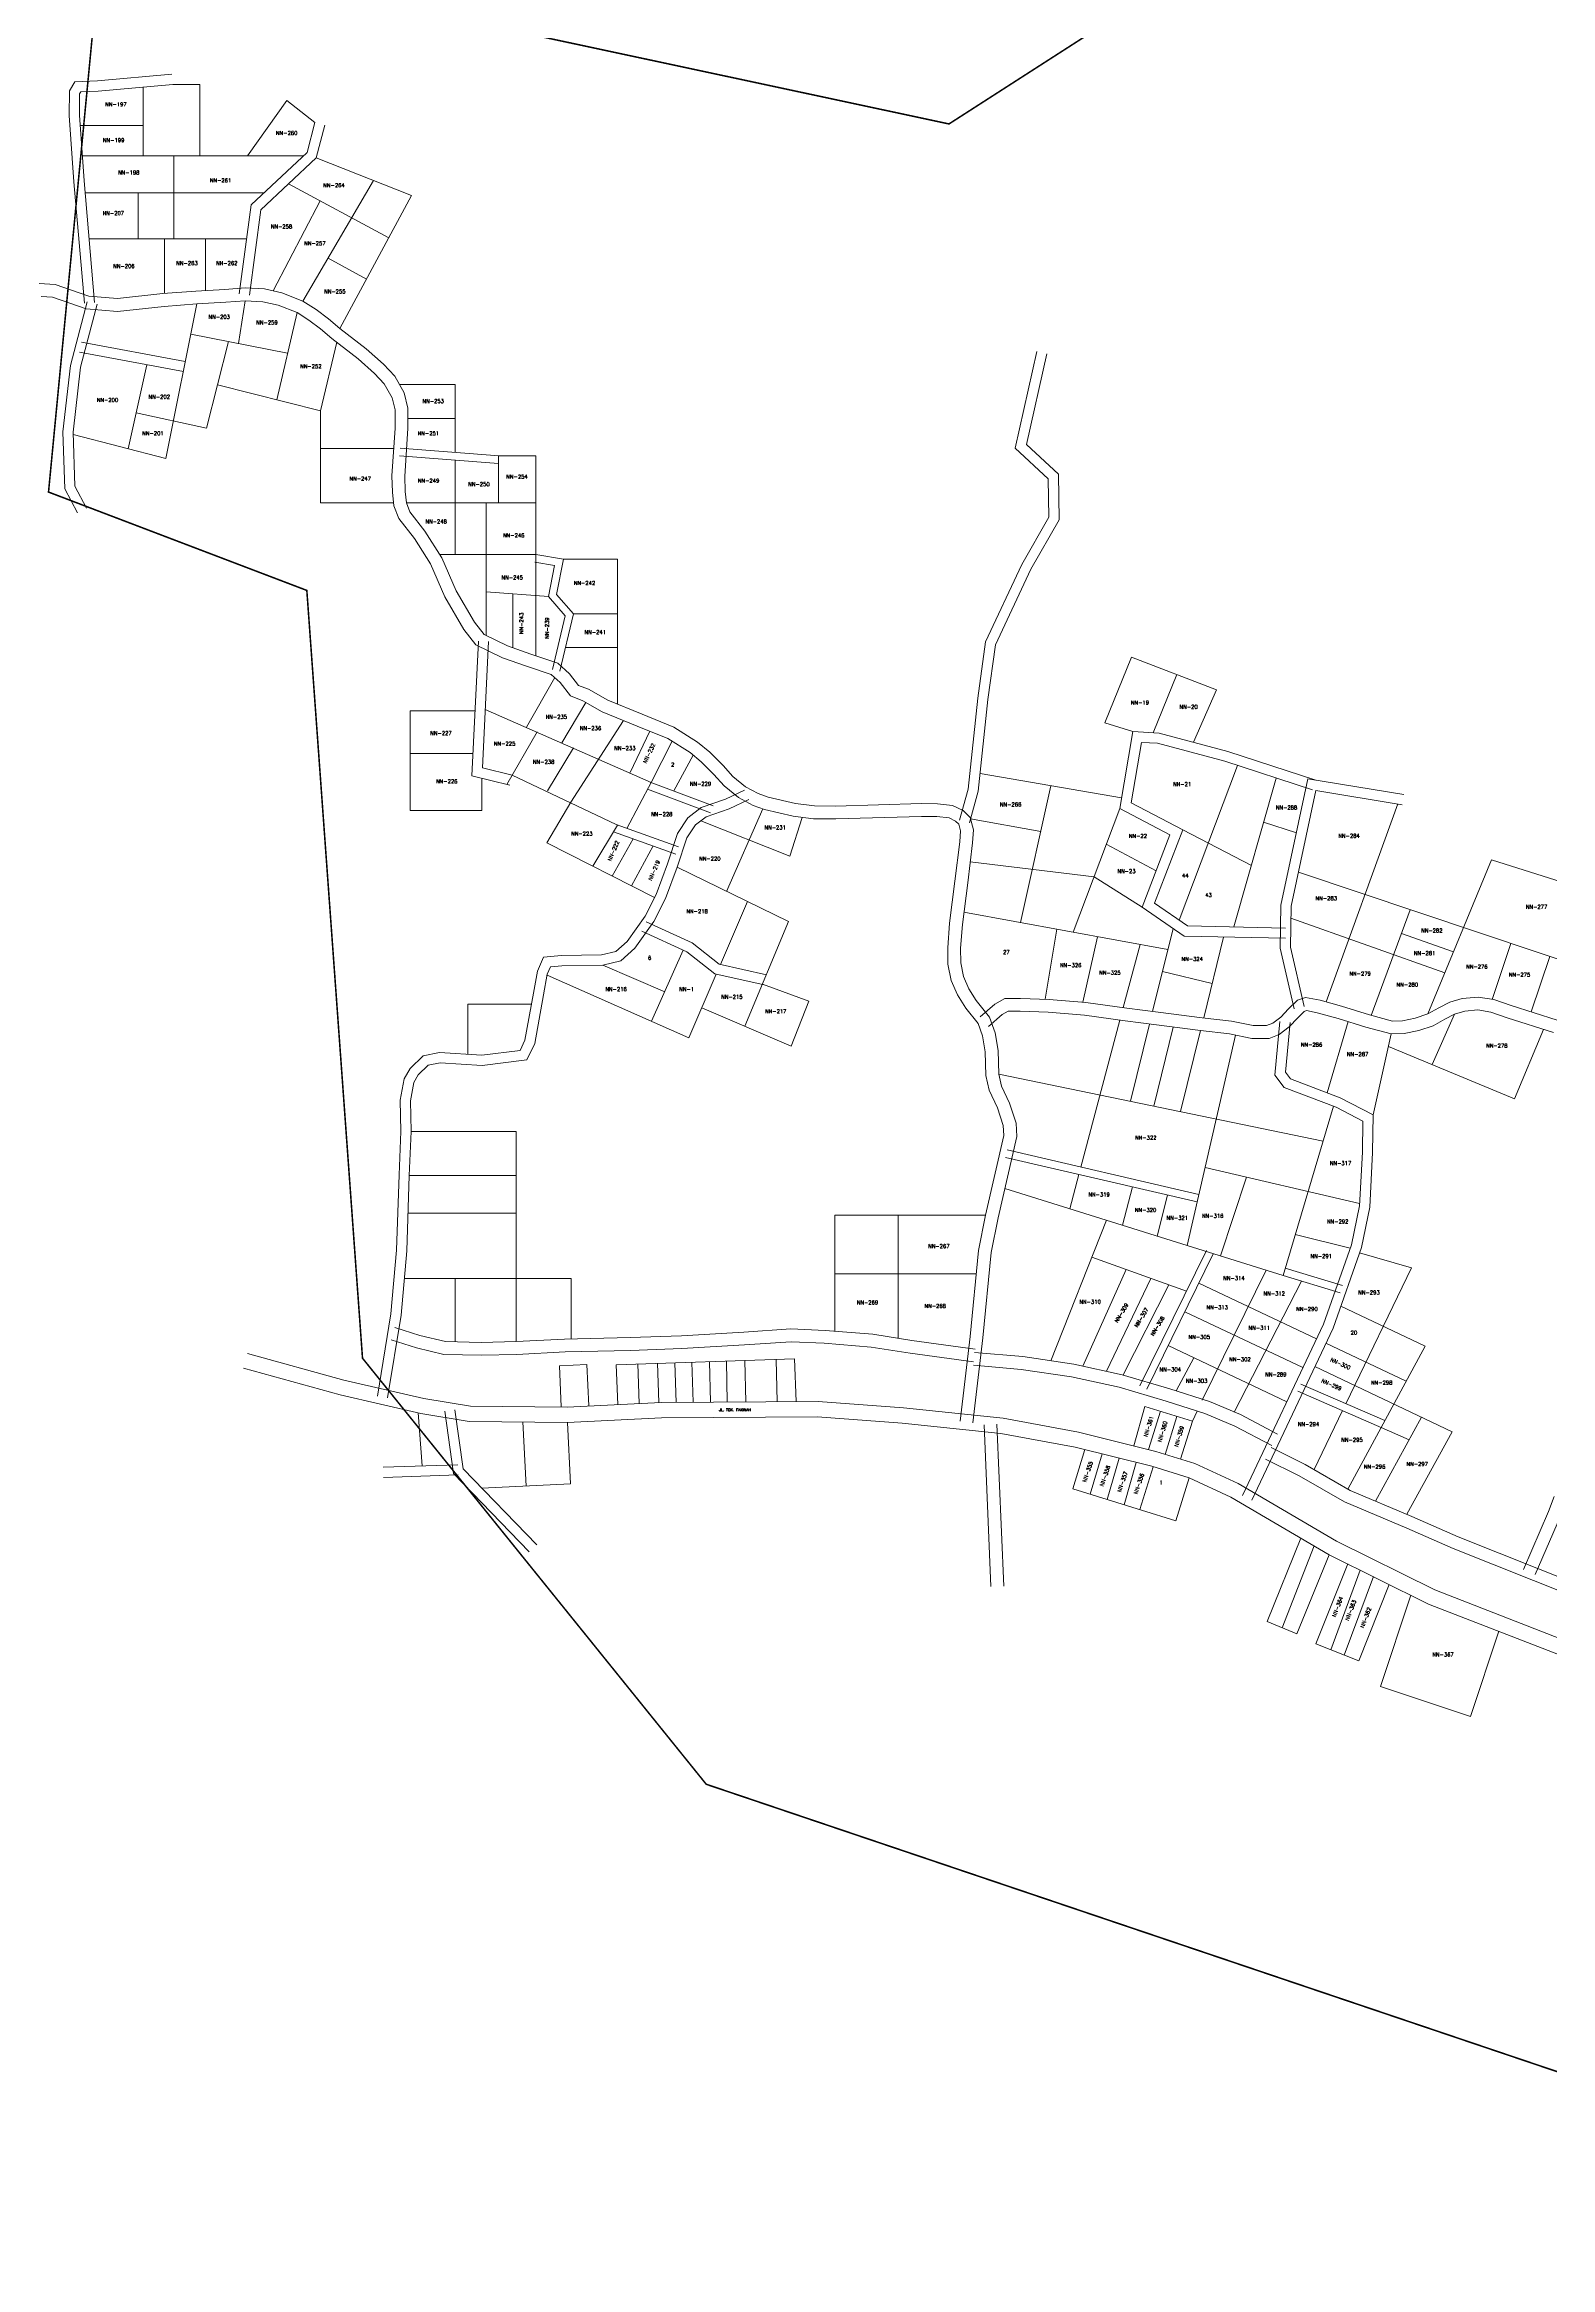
# Model space of a CAD drawing. Header units: millimetres. Extents: x 1060 to 24323, y -9832 to -6451.
# Drawn here: x 21762 to 22349, y -9149 to -8282 of the extents above; entities that cross this region are included whole.
import ezdxf
from ezdxf.enums import TextEntityAlignment as Align

# ---------------------------------------------------------------- set-up
doc = ezdxf.new("R2010")
doc.units = ezdxf.units.MM
doc.linetypes.add('HIDDEN', pattern=[9.525, 6.35, -3.175])
for name, color, linetype, lineweight in [('Basic Map', 105, 'Continuous', 15), ('Garis Jalan', 225, 'Continuous', 15), ('Home Number', 6, 'Continuous', 5), ('JALAN', 7, 'Continuous', 25)]:
    doc.layers.add(name, color=color, linetype=linetype, lineweight=lineweight)
doc.layers.add('BATAS', color=7, linetype='Continuous', plot=False)
doc.styles.get("Standard").update_dxf_attribs({"font": 'simplex.shx'})

msp = doc.modelspace()

# ---------------------------------------------------------------- linework, layer by layer
at = {"layer": 'Basic Map'}
for points in [[(21800.17, -8298.53), (21800.17, -8325.38)], [(21811.7, -8297.51), (21822.28, -8297.51)], [(21822.28, -8325.38), (21822.28, -8297.51)], [(21840.89, -8325.38), (21856.25, -8303.8)], [(21867.21, -8312.41), (21856.25, -8303.8)], [(21775.58, -8313.49), (21800.17, -8313.49)], [(21776.41, -8325.38), (21862.66, -8325.38)], [(21812.16, -8325.38), (21812.16, -8357.72)], [(21867.69, -8326.15), (21904.91, -8340.85)], [(21777.5, -8339.8), (21847.28, -8339.8)], [(21798.18, -8339.8), (21798.18, -8357.72)], [(21869.25, -8342.94), (21850.91, -8378.06)], [(21856.89, -8336.28), (21896.01, -8357.36)], [(21862.5, -8382.04), (21890.11, -8335)], [(21876.97, -8392.7), (21904.91, -8340.85)], [(21779.05, -8357.72), (21840.52, -8357.72)], [(21808.49, -8357.88), (21808.49, -8379.05)], [(21824.46, -8357.72), (21824.46, -8377.91)], [(21872.33, -8365.3), (21887.37, -8373.41)], [(21821.09, -8383.11), (21808.96, -8443.45)], [(21837.38, -8398.58), (21840.02, -8381.9)], [(21860.23, -8386.53), (21852.31, -8420.56)], [(21818.72, -8394.9), (21856.55, -8402.36)], [(21833.47, -8397.81), (21824.92, -8431.62)], [(21875.71, -8398.05), (21869.37, -8424.87)], [(21801.61, -8406.85), (21794.29, -8439.65)], [(21829.19, -8414.71), (21869.37, -8424.87)], [(21900.14, -8414.6), (21921.93, -8414.6)], [(21921.93, -8414.6), (21921.93, -8441.02)], [(21797.43, -8425.6), (21824.92, -8431.62)], [(21869.37, -8424.87), (21869.37, -8460.73)], [(21903.5, -8427.81), (21921.93, -8427.81)], [(21772.84, -8434.09), (21808.96, -8443.45)], [(21897.95, -8439.55), (21869.37, -8439.55)], [(21921.93, -8444.02), (21921.93, -8480.94)], [(21938.87, -8442.33), (21953.45, -8442.33)], [(21938.87, -8442.33), (21938.87, -8460.73)], [(21953.45, -8496.95), (21953.45, -8442.33)], [(21869.37, -8460.73), (21897.85, -8460.73)], [(21902.87, -8460.73), (21953.45, -8460.73)], [(21933.96, -8460.73), (21933.96, -8512.46)], [(21953.45, -8480.94), (21915.86, -8480.94)], [(21964.21, -8482.68), (21985.27, -8482.68)], [(21985.27, -8539.32), (21985.27, -8482.68)], [(21933.96, -8495.43), (21958.3, -8497.33)], [(21944.37, -8496.24), (21944.37, -8517.29)], [(21953.45, -8496.95), (21953.45, -8520.46)], [(21968.13, -8504.07), (21985.27, -8504.07)], [(21965.01, -8517.21), (21985.27, -8517.21)], [(22175.39, -8546.52), (22185.8, -8520.89)], [(22185.8, -8520.89), (22218.98, -8533.68)], [(21960.75, -8528.92), (21949.72, -8548.3)], [(22194.25, -8550.43), (22203.5, -8527.71)], [(22210.04, -8554.14), (22218.98, -8533.68)], [(21904.3, -8541.88), (21904.3, -8580.72)], [(21929.63, -8541.88), (21904.3, -8541.88)], [(21933.66, -8541.29), (21998.42, -8569.81)], [(21963.54, -8554.33), (21972.9, -8538.65)], [(21953.86, -8550.1), (21942.13, -8570.6)], [(21967.03, -8577.53), (21987.63, -8545.68)], [(21990.17, -8565.95), (21997.84, -8549.81)], [(22186.39, -8550), (22175.39, -8546.52)], [(21928.8, -8558.47), (21904.3, -8558.47)], [(21968.12, -8556.33), (21957.91, -8573.03)], [(21998.52, -8569.6), (22006.56, -8553.7)], [(22007.28, -8573.13), (22014.74, -8559.11)], [(21932.28, -8568.19), (21932.28, -8580.72)], [(21944.2, -8566.99), (21984.71, -8586.27)], [(22126.74, -8566.34), (22181.96, -8575.81)], [(22204.47, -8623.59), (22227.14, -8563.14)], [(22225.83, -8626.19), (22242.26, -8568.09)], [(21998.52, -8569.6), (21988.88, -8587.74)], [(22154.35, -8571.07), (22142.56, -8624.48)], [(21904.3, -8580.72), (21932.28, -8580.72)], [(21967.03, -8577.53), (21957.64, -8593.41)], [(22017.8, -8584.8), (22052.45, -8598.52)], [(22027.86, -8612.34), (22041.99, -8580.08)], [(22052.45, -8598.52), (22057.27, -8583.44)], [(22123.04, -8584.07), (22150.42, -8588.9)], [(22181.24, -8580), (22163.09, -8628.25)], [(22237.38, -8585.36), (22250.17, -8589.51)], [(22289.74, -8578.22), (22261.81, -8655.41)], [(21957.64, -8593.41), (21999.72, -8614.68)], [(21985.3, -8586.47), (21975.6, -8602.49)], [(21991.34, -8591.8), (21983.23, -8606.35)], [(21999.19, -8594.58), (21990.73, -8610.14)], [(22176.01, -8593.91), (22195.41, -8604.32)], [(22205.84, -8588.3), (22232.61, -8602.23)], [(22008.53, -8602.92), (22052.02, -8624.12)], [(22171.23, -8606.62), (22122.92, -8600.74)], [(22301.51, -8660.14), (22326.31, -8599.94)], [(22390.91, -8620.45), (22326.31, -8599.94)], [(22189.99, -8618.45), (22171.23, -8606.62)], [(22251, -8604.83), (22391.04, -8651.79)], [(22025.43, -8640.87), (22035.97, -8616.29)], [(22120.46, -8620.42), (22200.01, -8635.04)], [(22294.61, -8619.46), (22279.42, -8660.73)], [(22034.98, -8664.89), (22052.02, -8624.12)], [(22156.72, -8627.08), (22152.2, -8654.42)], [(22202.04, -8626.78), (22194.06, -8659.19)], [(22248.06, -8622.81), (22308.1, -8644.13)], [(22291.21, -8628.71), (22311.49, -8635.91)], [(21998.57, -8662.96), (22010.95, -8635.24)], [(22172.51, -8629.98), (22166.88, -8655.56)], [(22182.63, -8657.62), (22189.16, -8633.04)], [(22221.77, -8630.11), (22214, -8661.65)], [(22326.61, -8654.45), (22333.92, -8632.64)], [(22341.84, -8659.36), (22349.1, -8637.73)], [(21957.81, -8644.97), (22013.15, -8669.47)], [(21979.5, -8641.08), (22003.7, -8651.47)], [(22013.15, -8669.47), (22023.82, -8644.61)], [(22197.92, -8643.51), (22217.29, -8648.28)], [(22041.8, -8648.57), (22059.87, -8655.13)], [(22059.87, -8655.13), (22053.05, -8672.65)], [(21926.91, -8675.85), (21926.91, -8656.26)], [(21926.91, -8656.26), (21951.68, -8656.26)], [(22018.21, -8657.69), (22053.05, -8672.65)], [(22166.11, -8719.85), (22181.34, -8662.49)], [(22192.86, -8664.07), (22185.44, -8694.19)], [(22262.15, -8690.92), (22270.38, -8663.11)], [(22311.93, -8660.21), (22303.23, -8679.91)], [(22202.15, -8665.25), (22194.55, -8696.07)], [(22212.79, -8666.54), (22204.99, -8698.23)], [(22226.41, -8668.36), (22207.55, -8750.52)], [(22287.14, -8667.93), (22280.17, -8699.48)], [(22286.07, -8672.77), (22335.3, -8693.24)], [(22346.64, -8666.14), (22335.3, -8693.24)], [(22134.03, -8683.56), (22260.64, -8709.73)], [(22244.96, -8762.2), (22264.7, -8696.17)], [(21904.73, -8706), (21945.75, -8706)], [(21945.75, -8787.93), (21945.75, -8706)], [(21904, -8723.09), (21945.75, -8723.09)], [(22161.79, -8736.12), (22165.34, -8722.75)], [(22214.54, -8720.06), (22274.85, -8734.02)], [(22220.59, -8754.56), (22230.73, -8723.81)], [(22136.43, -8728.17), (22244.96, -8762.2)], [(22186.29, -8727.62), (22182.35, -8742.57)], [(22199.94, -8730.78), (22195.84, -8746.8)], [(21903.51, -8737.83), (21945.75, -8737.83)], [(22070.12, -8783.93), (22070.12, -8738.63)], [(22128.89, -8738.63), (22070.12, -8738.63)], [(22094.79, -8738.63), (22094.79, -8786.65)], [(22176.05, -8740.6), (22154.34, -8795.41)], [(22249.77, -8746.12), (22271.22, -8751.51)], [(22207.25, -8768.24), (22170.34, -8755.01)], [(22295.09, -8759.18), (22269.51, -8812.19)], [(22274.82, -8753.34), (22295.09, -8759.18)], [(21902.09, -8763.29), (21967.17, -8763.29)], [(21921.94, -8788.04), (21921.94, -8763.29)], [(21967.17, -8786.9), (21967.17, -8763.29)], [(22070.12, -8761.57), (22125.24, -8761.57)], [(22183.75, -8759.82), (22166.86, -8797.49)], [(22193.41, -8763.28), (22176.03, -8799.5)], [(22200.43, -8765.79), (22182.58, -8800.97)], [(22212.1, -8765.18), (22258.06, -8786.86)], [(22213.38, -8810.75), (22238.37, -8760.14)], [(22252.16, -8764.37), (22225.92, -8815.43)], [(22206.61, -8776.36), (22252.75, -8798.12)], [(22267.49, -8774.08), (22300.39, -8789.7)], [(22200.14, -8789.53), (22246.5, -8811.39)], [(22210.16, -8794.25), (22203.21, -8807.14)], [(22261.68, -8788.58), (22292.98, -8803.44)], [(22300.39, -8789.7), (22270.28, -8845.48)], [(21963.34, -8813.45), (21962.64, -8797.37), (21973.32, -8796.91), (21974.09, -8813.07)], [(21985.41, -8812.53), (21984.71, -8796.96), (22054.38, -8794.66), (22054.93, -8811.37)], [(21993.26, -8796.68), (21993.76, -8812.13)], [(22000.86, -8796.43), (22001.4, -8811.77)], [(22007.68, -8796.2), (22008.16, -8811.69)], [(22014.26, -8795.98), (22014.8, -8811.64)], [(22021.18, -8795.75), (22021.6, -8811.6)], [(22027.75, -8795.54), (22028.05, -8811.55)], [(22034.95, -8795.3), (22035.29, -8811.5)], [(22047.19, -8794.89), (22047.6, -8811.42)], [(22257.36, -8797.73), (22310.95, -8823.17)], [(21907.45, -8815.81), (21909.07, -8836.46)], [(21965.76, -8819.48), (21966.9, -8843.51), (21932.37, -8845.15)], [(21949.64, -8844.33), (21948.31, -8819.31)], [(22186.71, -8828.68), (22191.1, -8813.29), (22209.59, -8819), (22204.97, -8833.82)], [(22197.15, -8815.16), (22192.47, -8830.11)], [(22203.55, -8817.13), (22198.94, -8831.94)], [(22211.41, -8815.04), (22209.59, -8819)], [(22268.21, -8814.89), (22257.1, -8837.91)], [(22298.99, -8817.49), (22281.02, -8850.16)], [(22283.25, -8821.45), (22294.19, -8826.22)], [(22310.95, -8823.17), (22293.25, -8855.34)], [(22208.35, -8841.16), (22203.17, -8857.87), (22162.88, -8845.37), (22167.61, -8830.11)], [(22169.65, -8847.47), (22174.35, -8831.78)], [(22176.39, -8849.56), (22181.03, -8833.45)], [(22183.03, -8851.62), (22187.65, -8835.09)], [(22189.03, -8853.48), (22194.24, -8836.77)], [(22262.97, -8871.1), (22250.37, -8901.94), (22238.77, -8897.2), (22251.93, -8864.64)], [(22244.57, -8899.57), (22257.1, -8867.66)], [(22286.36, -8882.69), (22274.51, -8912.5), (22257.82, -8905.86), (22270.22, -8874.69)], [(22263.56, -8908.15), (22275.07, -8877.1)], [(22268.84, -8910.24), (22280.25, -8879.66)], [(22329.16, -8900.98), (22318.11, -8934.24), (22282.95, -8922.57), (22294.8, -8886.88)]]:
    msp.add_lwpolyline(points, dxfattribs=at)
at = {"layer": 'BATAS', "color": 1, "linetype": 'HIDDEN', "const_width": 0.6}
msp.add_lwpolyline([(22292.53, -8198.57), (22114.62, -8312.91), (21783.81, -8242.14), (21763.23, -8456.52), (21864.03, -8494.9), (21885.76, -8794.44), (22019.89, -8960.65), (22577.35, -9148.88), (22791.83, -9088.05), (22941.27, -9045.62), (23033.41, -8858.9), (22992.02, -8661.63), (22855.33, -8604.69), (22859.96, -8530.8), (22853.97, -8407.03), (22853.49, -8336.07), (22863.2, -8278.65)], dxfattribs=at)
at = {"layer": 'Garis Jalan'}
for p, q in [((21771.37, -8300.01), (21773.54, -8296.53)), ((21773.54, -8296.53), (21782.33, -8296.09)), ((21782.33, -8296.09), (21811.35, -8293.52)), ((21782.61, -8300.08), (21811.7, -8297.51)), ((21771.31, -8309.64), (21771.37, -8300.01)), ((21775.31, -8309.52), (21775.36, -8301.17)), ((21775.36, -8301.17), (21775.83, -8300.42)), ((21775.83, -8300.42), (21782.61, -8300.08)), ((21773.1, -8335.44), (21771.31, -8309.64)), ((21777.09, -8335.13), (21775.31, -8309.52)), ((21864.12, -8324.01), (21867.21, -8312.41)), ((21867.69, -8326.15), (21871.07, -8313.44)), ((21842.31, -8344.47), (21864.12, -8324.01)), ((21846.08, -8346.41), (21867.69, -8326.15)), ((21777.22, -8382.86), (21773.1, -8335.44)), ((21781.2, -8382.51), (21777.09, -8335.13)), ((21837.64, -8379.16), (21842.31, -8344.47)), ((21841.6, -8379.69), (21846.08, -8346.41)), ((21765.77, -8375.6), (21759.55, -8375.21)), ((21778.99, -8380.16), (21765.77, -8375.6)), ((21832.05, -8377.49), (21820.76, -8378.12)), ((21839.96, -8376.89), (21832.05, -8377.49)), ((21847.55, -8377.28), (21839.96, -8376.89)), ((21854.27, -8378.83), (21847.55, -8377.28)), ((21764.78, -8380.55), (21760.37, -8380.27)), ((21777.96, -8385.1), (21764.78, -8380.55)), ((21778.34, -8382.26), (21771.75, -8407.11)), ((21782.21, -8383.28), (21775.69, -8407.85)), ((21790.17, -8386.06), (21777.96, -8385.1)), ((21790.09, -8381.03), (21778.99, -8380.16)), ((21807.9, -8379.09), (21790.09, -8381.03)), ((21808.36, -8384.07), (21790.17, -8386.06)), ((21820.76, -8378.12), (21807.9, -8379.09)), ((21821.09, -8383.11), (21808.36, -8384.07)), ((21832.38, -8382.48), (21821.09, -8383.11)), ((21840.02, -8381.9), (21832.38, -8382.48)), ((21846.86, -8382.25), (21840.02, -8381.9)), ((21852.79, -8383.62), (21846.86, -8382.25)), ((21860.23, -8386.53), (21852.79, -8383.62)), ((21862.5, -8382.04), (21854.27, -8378.83)), ((21864.87, -8389.47), (21860.23, -8386.53)), ((21867.69, -8385.34), (21862.5, -8382.04)), ((21872.54, -8388.9), (21867.69, -8385.34)), ((21869.42, -8392.81), (21864.87, -8389.47)), ((21873.81, -8396.58), (21869.42, -8392.81)), ((21876.97, -8392.7), (21872.54, -8388.9)), ((21887.24, -8400.66), (21876.97, -8392.7)), ((21775.34, -8401.93), (21815.84, -8409.51)), ((21776.08, -8398), (21816.57, -8405.58)), ((21884.03, -8404.5), (21873.81, -8396.58)), ((21893.94, -8406.68), (21887.24, -8400.66)), ((22140.48, -8439.38), (22148.95, -8401.73)), ((22144.88, -8438.02), (22152.85, -8402.61)), ((21771.75, -8407.11), (21768.8, -8433.04)), ((21775.69, -8407.85), (21772.81, -8433.2)), ((21890.44, -8410.25), (21884.03, -8404.5)), ((21894.26, -8414.32), (21890.44, -8410.25)), ((21898.33, -8411.35), (21893.94, -8406.68)), ((21901.95, -8417.85), (21898.33, -8411.35)), ((21897.27, -8419.73), (21894.26, -8414.32)), ((21898.5, -8424.47), (21897.27, -8419.73)), ((21903.5, -8423.83), (21901.95, -8417.85)), ((21898.5, -8431.61), (21898.5, -8424.47)), ((21903.5, -8431.78), (21903.5, -8423.83)), ((21768.8, -8433.04), (21769.58, -8455.31)), ((21772.81, -8433.2), (21773.54, -8454.25)), ((21897.21, -8450.23), (21898.5, -8431.61)), ((21902.22, -8450.31), (21903.5, -8431.78)), ((22157.32, -8449.54), (22144.88, -8438.02)), ((21900.25, -8442.35), (21938.87, -8445.34)), ((21900.48, -8439.36), (21939.1, -8442.34)), ((22153.35, -8451.32), (22140.48, -8439.38)), ((21769.58, -8455.31), (21774.54, -8464.66)), ((21773.54, -8454.25), (21778.07, -8462.79)), ((21897.47, -8456.61), (21897.21, -8450.23)), ((21902.46, -8456.28), (21902.22, -8450.31)), ((22153.61, -8466.38), (22153.35, -8451.32)), ((22157.63, -8467.42), (22157.32, -8449.54)), ((21897.96, -8461.89), (21897.47, -8456.61)), ((21899.87, -8466.8), (21897.96, -8461.89)), ((21902.87, -8460.73), (21902.46, -8456.28)), ((21904.26, -8464.3), (21902.87, -8460.73)), ((21910.14, -8471.81), (21904.26, -8464.3)), ((21906.05, -8474.69), (21899.87, -8466.8)), ((21916.67, -8482.24), (21910.14, -8471.81)), ((22142.98, -8484.81), (22153.61, -8466.38)), ((22146.53, -8486.66), (22157.63, -8467.42)), ((21912.24, -8484.58), (21906.05, -8474.69)), ((21964.21, -8482.68), (21953.45, -8480.94)), ((21917.86, -8497.39), (21912.24, -8484.58)), ((21922.32, -8495.11), (21916.67, -8482.24)), ((21960.67, -8485.15), (21952.97, -8483.9)), ((21958.3, -8497.33), (21960.67, -8485.15)), ((21961.52, -8496.46), (21964.21, -8482.68)), ((22128.89, -8514.93), (22142.98, -8484.81)), ((22132.77, -8516.08), (22146.53, -8486.66)), ((21925.3, -8510.11), (21917.86, -8497.39)), ((21929.44, -8507.3), (21922.32, -8495.11)), ((21964.86, -8504.87), (21958.3, -8497.33)), ((21968.13, -8504.07), (21961.52, -8496.46)), ((21933.18, -8512.08), (21929.44, -8507.3)), ((21959.89, -8525.75), (21964.86, -8504.87)), ((21962.81, -8526.45), (21968.13, -8504.07)), ((21929.95, -8516.07), (21925.3, -8510.11)), ((21930.98, -8514.67), (21928.37, -8567.23)), ((21940.38, -8521.19), (21929.95, -8516.07)), ((21934.98, -8514.87), (21932.53, -8564.13)), ((21942.32, -8516.57), (21933.18, -8512.08)), ((21951.42, -8519.78), (21942.32, -8516.57)), ((22125.84, -8536.99), (22128.89, -8514.93)), ((22129.81, -8537.47), (22132.77, -8516.08)), ((21949.8, -8524.51), (21940.38, -8521.19)), ((21959.44, -8527.74), (21949.8, -8524.51)), ((21962.01, -8523.33), (21951.42, -8519.78)), ((21966.54, -8527.41), (21962.01, -8523.33)), ((21962.86, -8530.83), (21959.44, -8527.74)), ((21966.93, -8536.08), (21962.86, -8530.83)), ((21970.05, -8531.94), (21966.54, -8527.41)), ((21973.91, -8533.48), (21970.05, -8531.94)), ((21981.46, -8537.77), (21973.91, -8533.48)), ((21971.74, -8537.99), (21966.93, -8536.08)), ((21979.28, -8542.28), (21971.74, -8537.99)), ((21992.99, -8547.86), (21979.28, -8542.28)), ((21994.87, -8543.22), (21981.46, -8537.77)), ((22122.06, -8572.49), (22125.84, -8536.99)), ((22126, -8573.23), (22129.81, -8537.47)), ((22004.96, -8552.68), (21992.99, -8547.86)), ((22007.26, -8548.22), (21994.87, -8543.22)), ((22016.52, -8554.1), (22007.26, -8548.22)), ((22186.39, -8550), (22181.24, -8580)), ((22196.62, -8550.56), (22186.39, -8550)), ((22223.46, -8557.73), (22196.62, -8550.56)), ((22013.58, -8558.16), (22004.96, -8552.68)), ((22017.9, -8561.71), (22013.58, -8558.16)), ((22021.26, -8558), (22016.52, -8554.1)), ((22026.49, -8563.23), (22021.26, -8558)), ((22189.73, -8554.19), (22185.68, -8577.8)), ((22195.98, -8554.53), (22189.73, -8554.19)), ((22222.32, -8561.56), (22195.98, -8554.53)), ((22257.71, -8568.94), (22223.46, -8557.73)), ((21928.37, -8567.23), (21943.25, -8570.87)), ((21932.53, -8564.13), (21944.2, -8566.99)), ((22022.86, -8566.66), (22017.9, -8561.71)), ((22026.87, -8571.16), (22022.86, -8566.66)), ((22030.33, -8567.54), (22026.49, -8563.23)), ((22035.23, -8571.54), (22030.33, -8567.54)), ((22256.46, -8572.74), (22222.32, -8561.56)), ((22244.17, -8617.68), (22254.67, -8568.41)), ((22254.67, -8568.41), (22292.09, -8574.55)), ((22021.58, -8581.7), (21996.99, -8572.48)), ((22022.64, -8578.9), (21998.05, -8569.67)), ((22017.97, -8579.62), (22027.37, -8576.36)), ((22032.46, -8575.72), (22026.87, -8571.16)), ((22027.37, -8576.36), (22034.84, -8572.81)), ((22028.89, -8580.06), (22036.56, -8576.42)), ((22038.21, -8578.78), (22032.46, -8575.72)), ((22040.21, -8574.18), (22035.23, -8571.54)), ((22044.08, -8575.51), (22040.21, -8574.18)), ((22054.66, -8578.09), (22044.08, -8575.51)), ((22118.78, -8584.5), (22122.06, -8572.49)), ((22122.64, -8585.55), (22126, -8573.23)), ((22248.16, -8618.14), (22257.79, -8572.98)), ((22257.79, -8572.98), (22291.44, -8578.5)), ((22008.64, -8589.7), (22012.75, -8583.63)), ((22012.75, -8583.63), (22017.97, -8579.62)), ((22015.7, -8586.41), (22019.89, -8583.19)), ((22019.89, -8583.19), (22028.89, -8580.06)), ((22042.67, -8580.31), (22038.21, -8578.78)), ((22053.76, -8583.02), (22042.67, -8580.31)), ((22061.8, -8583.98), (22053.76, -8583.02)), ((22062.11, -8578.98), (22054.66, -8578.09)), ((22070.45, -8584.02), (22061.8, -8583.98)), ((22070.39, -8579.02), (22062.11, -8578.98)), ((22103.85, -8578.04), (22070.39, -8579.02)), ((22103.89, -8583.04), (22070.45, -8584.02)), ((22110.16, -8578.11), (22103.85, -8578.04)), ((22109.84, -8583.11), (22103.89, -8583.04)), ((22114.63, -8583.67), (22109.84, -8583.11)), ((22116.01, -8578.8), (22110.16, -8578.11)), ((22117.19, -8584.86), (22114.63, -8583.67)), ((22120.11, -8580.71), (22116.01, -8578.8)), ((22118.41, -8586.1), (22117.19, -8584.86)), ((22119.12, -8588.74), (22118.41, -8586.1)), ((22122.89, -8583.52), (22120.11, -8580.71)), ((22124.17, -8588.24), (22122.89, -8583.52)), ((22181.24, -8580), (22200.83, -8590.2)), ((22185.68, -8577.8), (22205.84, -8588.3)), ((22008.08, -8597.73), (21983.71, -8589.09)), ((22009.08, -8594.9), (21984.71, -8586.27)), ((22004.76, -8601.6), (22008.64, -8589.7)), ((22008.53, -8602.92), (22012.27, -8591.48)), ((22012.27, -8591.48), (22015.7, -8586.41)), ((22116.96, -8608.36), (22118.83, -8592.95)), ((22118.83, -8592.95), (22119.12, -8588.74)), ((22121.92, -8608.98), (22123.81, -8593.42)), ((22123.81, -8593.42), (22124.17, -8588.24)), ((22200.83, -8590.2), (22189.99, -8618.45)), ((22205.84, -8588.3), (22194.85, -8616.95)), ((22000.31, -8613.51), (22004.76, -8601.6)), ((22003.98, -8615.11), (22008.53, -8602.92)), ((22114.86, -8624.74), (22116.96, -8608.36)), ((22119.84, -8625.24), (22121.92, -8608.98)), ((21996.03, -8621.98), (22000.31, -8613.51)), ((21999.46, -8624.05), (22003.98, -8615.11)), ((22189.99, -8618.45), (22206.38, -8629.78)), ((22194.85, -8616.95), (22207.67, -8625.81)), ((22243.82, -8634.44), (22244.17, -8617.68)), ((22247.83, -8634.03), (22248.16, -8618.14)), ((21989.03, -8631.81), (21996.03, -8621.98)), ((21992.02, -8634.51), (21999.46, -8624.05)), ((21994.81, -8627.78), (22012.32, -8635.88)), ((21996.49, -8624.15), (22014.43, -8632.44)), ((22114.15, -8634.32), (22114.86, -8624.74)), ((22119.16, -8634.48), (22119.84, -8625.24)), ((22207.67, -8625.81), (22245.98, -8626.61)), ((21954.01, -8643.5), (21956.38, -8638.01)), ((21956.38, -8638.01), (21963.36, -8637.31)), ((21963.36, -8637.31), (21979, -8637.09)), ((21979, -8637.09), (21984.6, -8635.73)), ((21984.6, -8635.73), (21989.03, -8631.81)), ((21986.51, -8639.38), (21992.02, -8634.51)), ((22012.32, -8635.88), (22023.19, -8644.47)), ((22014.43, -8632.44), (22024.95, -8640.76)), ((22114.22, -8640.66), (22114.15, -8634.32)), ((22119.22, -8640.15), (22119.16, -8634.48)), ((22206.38, -8629.78), (22245.9, -8630.61)), ((22249.28, -8658.07), (22243.82, -8634.44)), ((22253.18, -8657.16), (22247.83, -8634.03)), ((21952.44, -8651.99), (21954.01, -8643.5)), ((21956.38, -8652.71), (21957.86, -8644.67)), ((21957.86, -8644.67), (21959.12, -8641.76)), ((21959.12, -8641.76), (21963.59, -8641.31)), ((21963.59, -8641.31), (21979.5, -8641.08)), ((21979.5, -8641.08), (21986.51, -8639.38)), ((22023.19, -8644.47), (22042.5, -8648.73)), ((22024.95, -8640.76), (22043.37, -8644.82)), ((22115.45, -8647.03), (22114.22, -8640.66)), ((22120.26, -8645.54), (22119.22, -8640.15)), ((22122.34, -8650.35), (22120.26, -8645.54)), ((21949.15, -8670.38), (21952.44, -8651.99)), ((21953, -8671.61), (21956.38, -8652.71)), ((22117.92, -8652.71), (22115.45, -8647.03)), ((22121.22, -8657.85), (22117.92, -8652.71)), ((22125.28, -8654.92), (22122.34, -8650.35)), ((22130.45, -8661.32), (22125.28, -8654.92)), ((22132.48, -8656.26), (22136.47, -8654.06)), ((22136.47, -8654.06), (22142.52, -8654.06)), ((22142.52, -8654.06), (22153.66, -8654.47)), ((22153.66, -8654.47), (22168.06, -8655.65)), ((22247.12, -8658.15), (22250.57, -8654.76)), ((22250.57, -8654.76), (22253.74, -8653.68)), ((22253.74, -8653.68), (22259.46, -8654.78)), ((22259.46, -8654.78), (22267.84, -8657.04)), ((22305.77, -8657.74), (22310.08, -8655.54)), ((22310.08, -8655.54), (22314.92, -8654.15)), ((22314.92, -8654.15), (22321.1, -8653.54)), ((22321.1, -8653.54), (22327.22, -8654.55)), ((22327.22, -8654.55), (22334.04, -8656.87)), ((22126.02, -8663.8), (22121.22, -8657.85)), ((22127.75, -8668.72), (22126.02, -8663.8)), ((22126.78, -8661.2), (22132.48, -8656.26)), ((22130.05, -8664.97), (22135.35, -8660.38)), ((22132.62, -8667.48), (22130.45, -8661.32)), ((22135.35, -8660.38), (22137.75, -8659.06)), ((22137.75, -8659.06), (22142.43, -8659.06)), ((22142.43, -8659.06), (22153.36, -8659.47)), ((22153.36, -8659.47), (22167.52, -8660.63)), ((22167.52, -8660.63), (22183.39, -8662.77)), ((22168.06, -8655.65), (22184.06, -8657.82)), ((22183.39, -8662.77), (22195.56, -8664.44)), ((22184.06, -8657.82), (22196.21, -8659.49)), ((22196.21, -8659.49), (22213.39, -8661.58)), ((22213.39, -8661.58), (22224.92, -8662.95)), ((22224.92, -8662.95), (22233.33, -8664.67)), ((22238.57, -8664.67), (22241, -8663.74)), ((22241, -8663.74), (22244.05, -8661.44)), ((22243.75, -8663.11), (22241.81, -8683.98)), ((22244.05, -8661.44), (22247.12, -8658.15)), ((22247.73, -8663.48), (22245.93, -8682.83)), ((22247.41, -8665.17), (22250.71, -8661.64)), ((22250.71, -8661.64), (22253.26, -8659.12)), ((22253.26, -8659.12), (22254.1, -8658.84)), ((22254.1, -8658.84), (22258.33, -8659.65)), ((22258.33, -8659.65), (22266.42, -8661.84)), ((22266.42, -8661.84), (22277.26, -8665.33)), ((22267.84, -8657.04), (22278.66, -8660.53)), ((22278.66, -8660.53), (22287.73, -8662.91)), ((22287.73, -8662.91), (22291.62, -8662.83)), ((22291.62, -8662.83), (22296.58, -8661.81)), ((22296.58, -8661.81), (22301.51, -8660.14)), ((22301.51, -8660.14), (22305.77, -8657.74)), ((22303.56, -8664.72), (22308.14, -8662.15)), ((22308.14, -8662.15), (22311.93, -8660.21)), ((22311.93, -8660.21), (22315.86, -8659.08)), ((22315.86, -8659.08), (22320.94, -8658.58)), ((22320.94, -8658.58), (22326, -8659.42)), ((22326, -8659.42), (22332.48, -8661.62)), ((22332.48, -8661.62), (22350.45, -8667.36)), ((22334.04, -8656.87), (22351.99, -8662.6)), ((21947.26, -8674.38), (21949.15, -8670.38)), ((21949.93, -8678.09), (21953, -8671.61)), ((22128.77, -8674.93), (22127.75, -8668.72)), ((22133.76, -8674.45), (22132.62, -8667.48)), ((22195.56, -8664.44), (22212.79, -8666.54)), ((22212.79, -8666.54), (22224.12, -8667.89)), ((22224.12, -8667.89), (22232.83, -8669.67)), ((22232.83, -8669.67), (22239.51, -8669.67)), ((22233.33, -8664.67), (22238.57, -8664.67)), ((22239.51, -8669.67), (22243.45, -8668.15)), ((22243.45, -8668.15), (22247.41, -8665.17)), ((22277.26, -8665.33), (22287.14, -8667.93)), ((22287.14, -8667.93), (22292.18, -8667.82)), ((22292.18, -8667.82), (22297.9, -8666.64)), ((22297.9, -8666.64), (22303.56, -8664.72)), ((21901.96, -8685.38), (21904.35, -8681.42)), ((21904.35, -8681.42), (21909.41, -8676.45)), ((21907.51, -8683.92), (21911.37, -8680.14)), ((21909.41, -8676.45), (21915.82, -8675.16)), ((21911.37, -8680.14), (21916.1, -8679.18)), ((21915.82, -8675.16), (21932.27, -8676.18)), ((21916.1, -8679.18), (21932.39, -8680.2)), ((21932.27, -8676.18), (21947.26, -8674.38)), ((21932.39, -8680.2), (21949.93, -8678.09)), ((22129.04, -8684.2), (22128.77, -8674.93)), ((22134.03, -8683.56), (22133.76, -8674.45)), ((21900.43, -8693.72), (21901.96, -8685.38)), ((21904.44, -8694.03), (21905.76, -8686.82)), ((21905.76, -8686.82), (21907.51, -8683.92)), ((22130.34, -8689.86), (22129.04, -8684.2)), ((22133.51, -8696.75), (22130.34, -8689.86)), ((22135.1, -8688.24), (22134.03, -8683.56)), ((22138.17, -8694.91), (22135.1, -8688.24)), ((22241.81, -8683.98), (22245.37, -8688.81)), ((22245.37, -8688.81), (22265.67, -8696.54)), ((22245.93, -8682.83), (22247.89, -8685.49)), ((22247.89, -8685.49), (22267.3, -8692.88)), ((21900.73, -8705.96), (21900.43, -8693.72)), ((21904.73, -8706), (21904.44, -8694.03)), ((22135.82, -8703.65), (22133.51, -8696.75)), ((22140.77, -8702.68), (22138.17, -8694.91)), ((22265.67, -8696.54), (22276.13, -8701.9)), ((22267.3, -8692.88), (22280.17, -8699.48)), ((21900.01, -8722.93), (21900.73, -8705.96)), ((21904, -8723.09), (21904.73, -8706)), ((22128.89, -8738.63), (22136.07, -8707.55)), ((22136.07, -8707.55), (22135.82, -8703.65)), ((22141.1, -8707.97), (22140.77, -8702.68)), ((22276.13, -8701.9), (22275.92, -8714.09)), ((22280.17, -8699.48), (22279.92, -8714.23)), ((22133.78, -8739.68), (22141.1, -8707.97)), ((22136.66, -8716.1), (22211.47, -8733.46)), ((22137.33, -8713.17), (22212.15, -8730.54)), ((22275.92, -8714.09), (22274.8, -8734.96)), ((22279.92, -8714.23), (22278.78, -8735.47)), ((21899.03, -8752.34), (21900.01, -8722.93)), ((21903.02, -8752.58), (21904, -8723.09)), ((22126.13, -8752.43), (22128.89, -8738.63)), ((22131.08, -8753.16), (22133.78, -8739.68)), ((22274.8, -8734.96), (22271.69, -8750.18)), ((22278.78, -8735.47), (22275.55, -8751.25)), ((22271.69, -8750.18), (22260.76, -8781.13)), ((21896.87, -8777.13), (21899.03, -8752.34)), ((21900.84, -8777.62), (21903.02, -8752.58)), ((22122.88, -8785.97), (22126.13, -8752.43)), ((22127.85, -8786.51), (22131.08, -8753.16)), ((22189.08, -8805.24), (22215.06, -8752.35)), ((22191.77, -8806.56), (22217.75, -8753.67)), ((22268.14, -8766.03), (22245.82, -8759.33)), ((22275.55, -8751.25), (22264.47, -8782.66)), ((22267.28, -8768.91), (22244.96, -8762.2)), ((21891.61, -8809.2), (21896.87, -8777.13)), ((21895.56, -8809.85), (21900.84, -8777.62)), ((21908.15, -8785.57), (21898.37, -8782.51)), ((21918.13, -8787.96), (21908.15, -8785.57)), ((22034.55, -8784.27), (22010.2, -8785.69)), ((22052.94, -8783.03), (22034.55, -8784.27)), ((22066.28, -8783.63), (22052.94, -8783.03)), ((22084.87, -8785.11), (22066.28, -8783.63)), ((22100.14, -8787.48), (22084.87, -8785.11)), ((22260.76, -8781.13), (22229.2, -8848.06)), ((22264.47, -8782.66), (22232.82, -8849.77)), ((21878.51, -8802.97), (21840.85, -8792.59)), ((21906.82, -8790.39), (21896.88, -8787.28)), ((21917.49, -8792.95), (21906.82, -8790.39)), ((21932.08, -8793.26), (21917.49, -8792.95)), ((21932.08, -8788.25), (21918.13, -8787.96)), ((21945.75, -8787.93), (21932.08, -8788.25)), ((21945.93, -8792.93), (21932.08, -8793.26)), ((21964.63, -8786.96), (21945.75, -8787.93)), ((21964.82, -8791.96), (21945.93, -8792.93)), ((21990.21, -8786.39), (21964.63, -8786.96)), ((21990.35, -8791.39), (21964.82, -8791.96)), ((22010.2, -8785.69), (21990.21, -8786.39)), ((22010.43, -8790.69), (21990.35, -8791.39)), ((22034.87, -8789.26), (22010.43, -8790.69)), ((22052.99, -8788.04), (22034.87, -8789.26)), ((22065.96, -8788.62), (22052.99, -8788.04)), ((22084.29, -8790.08), (22065.96, -8788.62)), ((22099.41, -8792.43), (22084.29, -8790.08)), ((22124.18, -8795.86), (22099.41, -8792.43)), ((22124.86, -8790.91), (22100.14, -8787.48)), ((22118.98, -8819.06), (22122.88, -8785.97)), ((22123.94, -8819.64), (22127.85, -8786.51)), ((22124.59, -8792.17), (22143.37, -8793.82)), ((22143.37, -8793.82), (22163.34, -8796.72)), ((21877.04, -8808.78), (21839.26, -8798.37)), ((21909.63, -8810.15), (21878.51, -8802.97)), ((22124.15, -8797.15), (22142.79, -8798.79)), ((22142.79, -8798.79), (22162.44, -8801.64)), ((22162.44, -8801.64), (22180.98, -8805.71)), ((22163.34, -8796.72), (22182.23, -8800.86)), ((22182.23, -8800.86), (22200.86, -8806.39)), ((21908.47, -8816.04), (21877.04, -8808.78)), ((21927.84, -8813.11), (21909.63, -8810.15)), ((22063.53, -8811.31), (22002.28, -8811.73)), ((22096.83, -8813.79), (22063.53, -8811.31)), ((22180.98, -8805.71), (22199.38, -8811.17)), ((22199.38, -8811.17), (22214.5, -8816.04)), ((22200.86, -8806.39), (22216.24, -8811.35)), ((22216.24, -8811.35), (22228.31, -8816.44)), ((22250.7, -8807.26), (22283.48, -8821.55)), ((22251.9, -8804.51), (22284.68, -8818.8)), ((21927.32, -8819.1), (21908.47, -8816.04)), ((21917.87, -8815.12), (21921.23, -8839.39)), ((21921.83, -8814.58), (21925.02, -8837.55)), ((21965.76, -8819.48), (21927.32, -8819.1)), ((21965.64, -8813.48), (21927.84, -8813.11)), ((22002.28, -8811.73), (21965.64, -8813.48)), ((22002.45, -8817.73), (21965.76, -8819.48)), ((22063.33, -8817.31), (22002.45, -8817.73)), ((22096.3, -8819.77), (22063.33, -8817.31)), ((22134.91, -8823.75), (22096.3, -8819.77)), ((22135.77, -8817.81), (22096.83, -8813.79)), ((22133.3, -8820.21), (22135.98, -8883.33)), ((22165.16, -8823.31), (22135.77, -8817.81)), ((22214.5, -8816.04), (22226.18, -8820.97)), ((22228.31, -8816.44), (22242.86, -8824.03)), ((22128.3, -8820.42), (22130.99, -8883.55)), ((22163.88, -8829.18), (22134.91, -8823.75)), ((22195.34, -8830.82), (22165.16, -8823.31)), ((22226.18, -8820.97), (22240.55, -8828.46)), ((21922.99, -8835.98), (21893.78, -8836.98)), ((21925.02, -8837.55), (21953.72, -8867.23)), ((22193.72, -8836.6), (22163.88, -8829.18)), ((22208.35, -8841.16), (22193.72, -8836.6)), ((22210.51, -8835.55), (22195.34, -8830.82)), ((22227.43, -8843.34), (22210.51, -8835.55)), ((22238.09, -8833.77), (22251.27, -8840.33)), ((22240.32, -8829.3), (22253.63, -8835.92)), ((22253.63, -8835.92), (22271.18, -8845.99)), ((21923.13, -8839.98), (21893.92, -8840.98)), ((21921.23, -8839.39), (21950.84, -8870.01)), ((22224.65, -8848.67), (22208.35, -8841.16)), ((22265.82, -8865.81), (22227.43, -8843.34)), ((22251.27, -8840.33), (22268.95, -8850.48)), ((22271.18, -8845.99), (22295.28, -8856.2)), ((22262.97, -8871.1), (22224.65, -8848.67)), ((22268.95, -8850.48), (22293.3, -8860.79)), ((22348.59, -8854.19), (22338.82, -8876.87)), ((22350.74, -8848.45), (22348.59, -8854.19)), ((22293.3, -8860.79), (22311.39, -8868.7)), ((22295.28, -8856.2), (22313.32, -8864.08)), ((22353.23, -8856.06), (22343.42, -8878.85)), ((22301.8, -8890.35), (22262.97, -8871.1)), ((22304.23, -8884.85), (22265.82, -8865.81)), ((22311.39, -8868.7), (22358.75, -8887.58)), ((22313.32, -8864.08), (22360.6, -8882.94)), ((22358.57, -8905.98), (22304.23, -8884.85)), ((22356.51, -8911.62), (22301.8, -8890.35))]:
    msp.add_line(p, q, dxfattribs=at)

# ---------------------------------------------------------------- texts
at = {"layer": 'Home Number'}
for s, p in [('NN-197', (21785.37, -8306.48, -33.81)), ('NN-260', (21852, -8317.63, -33.77)), ('NN-199', (21784.49, -8320.47, -33.83)), ('NN-198', (21790.36, -8333.05, -33.82)), ('NN-261', (21826.17, -8336.13, -33.8)), ('NN-264', (21870.47, -8338.03, -33.77)), ('NN-207', (21784.37, -8348.89, -33.85)), ('NN-258', (21849.97, -8354.13, -33.8)), ('NN-257', (21862.98, -8360.68, -33.8)), ('NN-206', (21788.47, -8369.57, -33.86)), ('NN-263', (21813.09, -8368.43, -33.85)), ('NN-262', (21828.61, -8368.43, -33.83)), ('NN-255', (21870.78, -8379.45, -33.81)), ('NN-203', (21825.67, -8389.36, -33.86)), ('NN-259', (21844.32, -8391.57, -33.84)), ('NN-252', (21861.4, -8408.67, -33.84)), ('NN-200', (21782.06, -8421.81, -33.92)), ('NN-202', (21802.29, -8420.56, -33.91)), ('NN-253', (21909.18, -8422.24, -33.81)), ('NN-201', (21799.79, -8434.81, -33.92)), ('NN-251', (21907.29, -8434.8, -33.82)), ('NN-247', (21880.73, -8452.5, -33.87)), ('NN-249', (21907.39, -8453.3, -33.84)), ('NN-250', (21927.02, -8454.67, -33.83)), ('NN-254', (21941.88, -8451.71, -33.81)), ('NN-248', (21910.32, -8469.18, -33.85)), ('NN-246', (21940.6, -8474.62, -33.83)), ('NN-245', (21940, -8491.05, -33.85)), ('NN-242', (21968.19, -8493.22, -33.83)), ('NN-241', (21972.41, -8512.39, -33.84)), ('NN-19', (22185.62, -8539.87, -33.67)), ('NN-20', (22204.6, -8541.51, -33.65)), ('NN-227', (21912.22, -8551.8, -33.93)), ('NN-235', (21957.24, -8545.42, -33.88)), ('NN-236', (21970.54, -8549.85, -33.87)), ('NN-225', (21937.06, -8555.88, -33.91)), ('NN-233', (21983.95, -8557.64, -33.87)), ('NN-226', (21914.45, -8570.57, -33.94)), ('NN-238', (21952.29, -8562.97, -33.89)), ('2', (22006.2, -8564.07, -33.85)), ('NN-229', (22013.48, -8571.53, -33.85)), ('NN-21', (22202.06, -8571.65, -33.67)), ('NN-228', (21998.35, -8583.41, -33.87)), ('NN-266', (22134.49, -8579.62, -33.74)), ('NN-288', (22242.16, -8580.79, -33.65)), ('NN-223', (21967.16, -8591, -33.9)), ('NN-231', (22042.61, -8588.56, -33.84)), ('NN-22', (22184.82, -8591.9, -33.71)), ('NN-284', (22266.56, -8591.86, -33.64)), ('NN-220', (22017.11, -8600.74, -33.87)), ('NN-23', (22180.34, -8605.63, -33.72)), ('44', (22205.59, -8607.36, -33.71)), ('NN-218', (22012.15, -8621.3, -33.88)), ('43', (22214.59, -8614.93, -33.71)), ('NN-283', (22257.69, -8616.2, -33.67)), ('NN-277', (22339.73, -8619.51, -33.6)), ('NN-282', (22298.86, -8628.8, -33.64)), ('6', (21997.16, -8639.46, -33.92)), ('27', (22135.74, -8637.23, -33.79)), ('NN-324', (22205.36, -8639.9, -33.73)), ('NN-281', (22296.05, -8637.62, -33.65)), ('NN-326', (22157.95, -8642.33, -33.77)), ('NN-325', (22173.22, -8645.25, -33.76)), ('NN-279', (22270.87, -8645.63, -33.67)), ('NN-276', (22316.44, -8642.87, -33.63)), ('NN-275', (22333.09, -8645.99, -33.62)), ('NN-216', (21980.53, -8651.63, -33.94)), ('NN-1', (22009.35, -8651.63, -33.92)), ('NN-215', (22025.71, -8654.64, -33.9)), ('NN-280', (22289.31, -8649.89, -33.66)), ('NN-217', (22042.84, -8660.3, -33.89)), ('NN-286', (22251.92, -8673.32, -33.71)), ('NN-278', (22324.22, -8673.72, -33.66)), ('NN-287', (22269.89, -8677.04, -33.71)), ('NN-322', (22187.23, -8709.59, -33.79)), ('NN-317', (22263.22, -8719.56, -33.75)), ('NN-319', (22169.02, -8731.8, -33.83)), ('NN-320', (22187.16, -8737.82, -33.82)), ('NN-321', (22199.56, -8740.88, -33.81)), ('NN-316', (22213.36, -8740.11, -33.8)), ('NN-292', (22262.14, -8742.32, -33.76)), ('NN-267', (22106.46, -8751.93, -33.9)), ('NN-291', (22255.71, -8755.8, -33.77)), ('NN-314', (22221.65, -8764.41, -33.81)), ('NN-293', (22274.34, -8769.98, -33.77)), ('NN-269', (22078.64, -8773.88, -33.94)), ('NN-268', (22105.07, -8775.28, -33.91)), ('NN-310', (22165.51, -8773.63, -33.87)), ('NN-313', (22215.13, -8775.78, -33.82)), ('NN-312', (22237.37, -8770.39, -33.81)), ('NN-290', (22250.13, -8776.45, -33.79)), ('NN-305', (22208.12, -8787.38, -33.84)), ('NN-311', (22231.52, -8783.77, -33.81)), ('20', (22271.35, -8785.68, -33.79)), ('NN-302', (22223.99, -8796.07, -33.83)), ('NN-304', (22196.81, -8800.03, -33.86)), ('NN-303', (22207.09, -8804.47, -33.85)), ('NN-289', (22238, -8801.98, -33.82)), ('NN-298', (22279.31, -8805.18, -33.8)), ('NN-294', (22250.73, -8821.37, -33.82)), ('NN-295', (22267.69, -8827.51, -33.82)), ('NN-296', (22276.55, -8837.96, -33.82)), ('NN-297', (22293.17, -8836.9, -33.79)), ('1', (22196.74, -8844.11, -33.89)), ('NN-367', (22303.24, -8911.26, -33.84))]:
    msp.add_text(s, height=1.5, dxfattribs=at).set_placement(p, align=Align.BOTTOM_LEFT)
for s, rotation, p in [('NN-243', 90, (21948.96, -8511.93, -33.86)), ('NN-239', 90, (21958.98, -8513.77, -33.85)), ('NN-232', 64.81256, (21996.9, -8562.74, -33.85)), ('NN-222', 66.96677, (21983.14, -8600.82, -33.9)), ('NN-219', 66.96677, (21999.03, -8608.46, -33.89)), ('NN-309', 59.02793, (22180.82, -8780.93, -33.85)), ('NN-307', 59.02793, (22188.59, -8782.77, -33.85)), ('NN-308', 59.02793, (22194.87, -8786.11, -33.84)), ('NN-300', 335.99441, (22263.06, -8795.97, -33.8)), ('NN-299', 335.99441, (22259.58, -8804.16, -33.8)), ('NN-361', 73.54329, (22192.49, -8825.41, -33.88)), ('NN-360', 73.54329, (22197.92, -8827.41, -33.87)), ('NN-359', 73.54329, (22204.38, -8829.32, -33.87)), ('NN-355', 71.24583, (22168.53, -8843.11, -33.91)), ('NN-358', 71.24583, (22175.3, -8844.7, -33.91)), ('NN-357', 71.24583, (22182.1, -8847.01, -33.9)), ('NN-356', 71.24583, (22188.52, -8847.77, -33.9)), ('NN-364', 69.25904, (22265.9, -8895.78, -33.87)), ('NN-363', 69.25904, (22271.02, -8897.12, -33.86)), ('NN-362', 69.25904, (22276.89, -8899.99, -33.86))]:
    msp.add_text(s, height=1.5, rotation=rotation, dxfattribs=at).set_placement(p, align=Align.BOTTOM_LEFT)
at = {"layer": 'JALAN', "insert": (22024.89, -8814.04), "char_height": 1.0791, "attachment_point": 1}
msp.add_mtext_dynamic_manual_height_columns('JL. TGK. FAKINAH', width=16.3342, gutter_width=5.4, heights=[0], dxfattribs=at)

doc.saveas('drawing.dxf')
